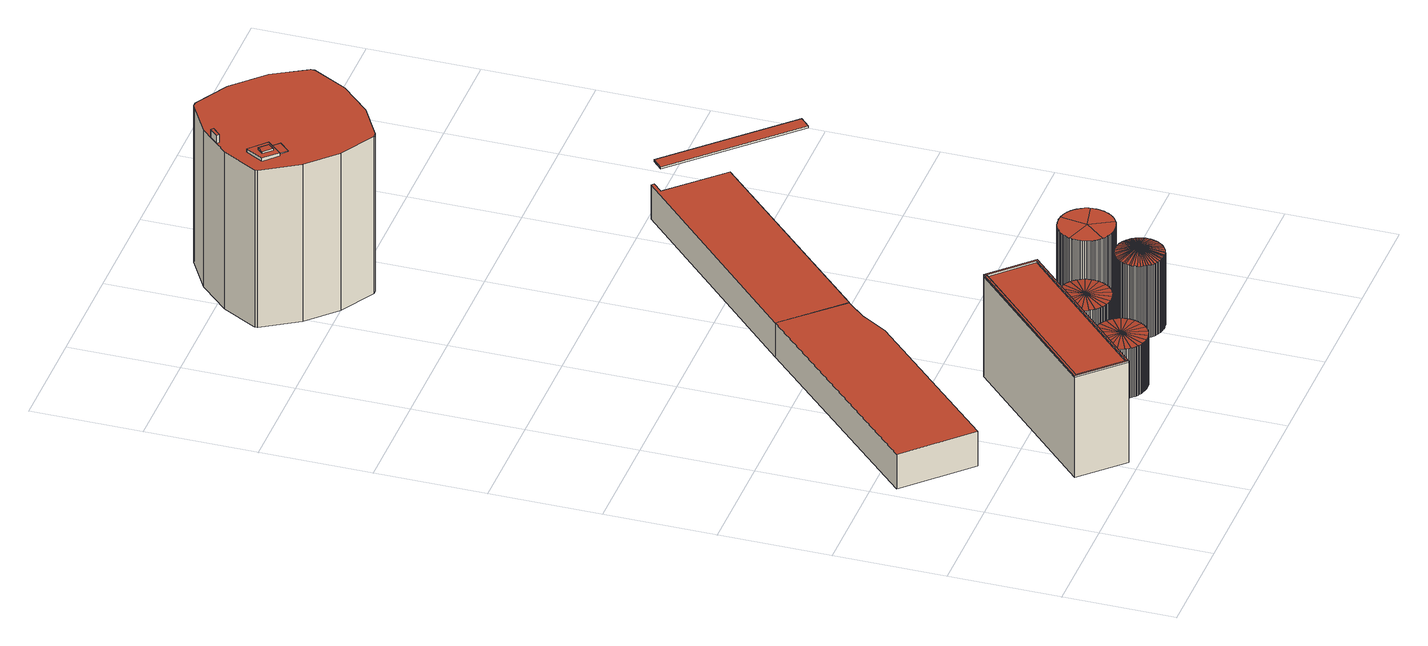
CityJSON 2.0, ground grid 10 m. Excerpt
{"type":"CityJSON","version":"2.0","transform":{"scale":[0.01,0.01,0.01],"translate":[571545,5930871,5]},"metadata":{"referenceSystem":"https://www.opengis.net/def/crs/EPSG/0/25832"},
"CityObjects":{
"building1":{"type":"Building","attributes":{"Grundfläche 2D":"84.504512","Grundhöhe NN":"5.552"},"children":["building1-1","building1-2"],"geometry":[{"type":"Solid","lod":"3","boundaries":[[[[0,1,2,3]],[[4,5,3,2]],[[5,6,0,3]],[[6,7,1,0]],[[7,4,2,1]],[[7,6,5,4]]]],"semantics":{"surfaces":[{"type":"RoofSurface"},{"type":"WallSurface"},{"type":"GroundSurface"}],"values":[[0,1,1,1,1,2]]}}]},
"building1-1":{"type":"BuildingInstallation","parents":["building1"],"geometry":[{"type":"MultiSurface","lod":"3","boundaries":[[[8,9,10,11,12,13]],[[14,15,12,11]],[[13,12,15,16]],[[9,8,0,1]],[[1,2,10,9]]],"semantics":{"surfaces":[{"type":"RoofSurface"},{"type":"WallSurface"}],"values":[0,1,1,1,1]}}]},
"building1-2":{"type":"BuildingInstallation","parents":["building1"],"geometry":[{"type":"MultiSurface","lod":"3","boundaries":[[[13,17,11,10,18,8]],[[2,3,18,10]],[[3,0,8,18]],[[16,19,17,13]],[[11,17,19,14]]],"semantics":{"surfaces":[{"type":"RoofSurface"},{"type":"WallSurface"}],"values":[0,1,1,1,1]}}]},
"building2":{"type":"Building","attributes":{"Grundfläche 2D":"16.943248","Grundhöhe NN":"5.464"},"geometry":[{"type":"Solid","lod":"3","boundaries":[[[[20,21,22,23,24,25,26,27,28,29,30]],[[31,32,33,24,23,34]],[[35,36,37,24,33,38]],[[39,40,41,24,37,42]],[[43,44,45,24,41,46]],[[47,48,49,24,45,50]],[[51,52,53,24,49,54]],[[55,56,57,58,24,53,59]],[[60,61,62,24,58,63]],[[64,65,66,24,62,67]],[[68,69,70,24,66,71]],[[72,73,74,24,70,75]],[[76,77,78,24,74,79]],[[80,81,82,24,78,83]],[[84,85,86,87,24,82,88]],[[89,90,91,92,24,87,93]],[[94,95,96,24,92,97]],[[98,99,100,24,96,101]],[[102,103,104,24,100,105]],[[106,107,108,24,104,109]],[[110,111,112,24,108,113]],[[114,115,25,24,112,116]],[[117,118,30,29]],[[119,117,29,28]],[[120,121,113,108]],[[121,122,110,113]],[[122,123,111,110]],[[123,124,112,111]],[[124,125,116,112]],[[125,126,114,116]],[[126,127,115,114]],[[127,128,25,115]],[[128,129,26,25]],[[129,130,27,26]],[[130,119,28,27]],[[118,131,20,30]],[[131,132,21,20]],[[132,133,22,21]],[[133,134,23,22]],[[134,135,34,23]],[[135,136,31,34]],[[136,137,32,31]],[[137,138,33,32]],[[138,139,38,33]],[[139,140,35,38]],[[140,141,36,35]],[[141,142,37,36]],[[142,143,42,37]],[[143,144,39,42]],[[144,145,40,39]],[[145,146,41,40]],[[146,147,46,41]],[[147,148,43,46]],[[148,149,44,43]],[[149,150,45,44]],[[150,151,50,45]],[[151,152,47,50]],[[152,153,48,47]],[[153,154,49,48]],[[154,155,54,49]],[[155,156,51,54]],[[156,157,52,51]],[[157,158,53,52]],[[158,159,59,53]],[[159,160,55,59]],[[160,161,56,55]],[[161,162,57,56]],[[162,163,58,57]],[[163,164,63,58]],[[164,165,60,63]],[[165,166,61,60]],[[166,167,62,61]],[[167,168,67,62]],[[168,169,64,67]],[[169,170,65,64]],[[170,171,66,65]],[[171,172,71,66]],[[172,173,68,71]],[[173,174,69,68]],[[174,175,70,69]],[[175,176,75,70]],[[176,177,72,75]],[[177,178,73,72]],[[178,179,74,73]],[[179,180,79,74]],[[180,181,76,79]],[[181,182,77,76]],[[182,183,78,77]],[[183,184,83,78]],[[184,185,80,83]],[[185,186,81,80]],[[186,187,82,81]],[[187,188,88,82]],[[188,189,84,88]],[[189,190,85,84]],[[190,191,86,85]],[[191,192,87,86]],[[192,193,93,87]],[[193,194,89,93]],[[194,195,90,89]],[[195,196,91,90]],[[196,197,92,91]],[[197,198,97,92]],[[198,199,94,97]],[[199,200,95,94]],[[200,201,96,95]],[[201,202,101,96]],[[202,203,98,101]],[[203,204,99,98]],[[204,205,100,99]],[[205,206,105,100]],[[206,207,102,105]],[[207,208,103,102]],[[208,209,104,103]],[[209,210,109,104]],[[210,211,106,109]],[[211,212,107,106]],[[212,120,108,107]],[[125,124,123,122,121,120,212,211,210,209,208,207,206,205,204,203,202,201,200,199,198,197,196,195,194,193,192,191,190,189,188,187,186,185,184,183,182,181,180,179,178,177,176,175,174,173,172,171,170,169,168,167,166,165,164,163,162,161,160,159,158,157,156,155,154,153,152,151,150,149,148,147,146,145,144,143,142,141,140,139,138,137,136,135,134,133,132,131,118,117,119,130,129,128,127,126]]]],"semantics":{"surfaces":[{"type":"RoofSurface"},{"type":"WallSurface"},{"type":"GroundSurface"}],"values":[[0,0,0,0,0,0,0,0,0,0,0,0,0,0,0,0,0,0,0,0,0,0,1,1,1,1,1,1,1,1,1,1,1,1,1,1,1,1,1,1,1,1,1,1,1,1,1,1,1,1,1,1,1,1,1,1,1,1,1,1,1,1,1,1,1,1,1,1,1,1,1,1,1,1,1,1,1,1,1,1,1,1,1,1,1,1,1,1,1,1,1,1,1,1,1,1,1,1,1,1,1,1,1,1,1,1,1,1,1,1,1,1,1,1,1,1,1,1,2]]}}]},
"building3":{"type":"Building","attributes":{"Grundfläche 2D":"16.943023","Grundhöhe NN":"5.467"},"geometry":[{"type":"Solid","lod":"3","boundaries":[[[[213,214,215,216,217,218,219,220,221,222,223]],[[224,225,226,217,216,227]],[[228,229,230,217,226,231]],[[232,233,234,217,230,235]],[[236,237,238,217,234,239]],[[240,241,242,217,238,243]],[[244,245,246,217,242,247]],[[248,249,250,251,217,246,252]],[[253,254,255,217,251,256]],[[257,258,259,217,255,260]],[[261,262,263,217,259,264]],[[265,266,267,217,263,268]],[[269,270,271,217,267,272]],[[273,274,275,217,271,276]],[[277,278,279,280,217,275,281]],[[282,283,284,285,217,280,286]],[[287,288,289,217,285,290]],[[291,292,293,217,289,294]],[[295,296,297,217,293,298]],[[299,300,301,217,297,302]],[[303,304,305,217,301,306]],[[307,308,218,217,305,309]],[[310,311,223,222]],[[312,310,222,221]],[[313,314,306,301]],[[314,315,303,306]],[[315,316,304,303]],[[316,317,305,304]],[[317,318,309,305]],[[318,319,307,309]],[[319,320,308,307]],[[320,321,218,308]],[[321,322,219,218]],[[322,323,220,219]],[[323,312,221,220]],[[311,324,213,223]],[[324,325,214,213]],[[325,326,215,214]],[[326,327,216,215]],[[327,328,227,216]],[[328,329,224,227]],[[329,330,225,224]],[[330,331,226,225]],[[331,332,231,226]],[[332,333,228,231]],[[333,334,229,228]],[[334,335,230,229]],[[335,336,235,230]],[[336,337,232,235]],[[337,338,233,232]],[[338,339,234,233]],[[339,340,239,234]],[[340,341,236,239]],[[341,342,237,236]],[[342,343,238,237]],[[343,344,243,238]],[[344,345,240,243]],[[345,346,241,240]],[[346,347,242,241]],[[347,348,247,242]],[[348,349,244,247]],[[349,350,245,244]],[[350,351,246,245]],[[351,352,252,246]],[[352,353,248,252]],[[353,354,249,248]],[[354,355,250,249]],[[355,356,251,250]],[[356,357,256,251]],[[357,358,253,256]],[[358,359,254,253]],[[359,360,255,254]],[[360,361,260,255]],[[361,362,257,260]],[[362,363,258,257]],[[363,364,259,258]],[[364,365,264,259]],[[365,366,261,264]],[[366,367,262,261]],[[367,368,263,262]],[[368,369,268,263]],[[369,370,265,268]],[[370,371,266,265]],[[371,372,267,266]],[[372,373,272,267]],[[373,374,269,272]],[[374,375,270,269]],[[375,376,271,270]],[[376,377,276,271]],[[377,378,273,276]],[[378,379,274,273]],[[379,380,275,274]],[[380,381,281,275]],[[381,382,277,281]],[[382,383,278,277]],[[383,384,279,278]],[[384,385,280,279]],[[385,386,286,280]],[[386,387,282,286]],[[387,388,283,282]],[[388,389,284,283]],[[389,390,285,284]],[[390,391,290,285]],[[391,392,287,290]],[[392,393,288,287]],[[393,394,289,288]],[[394,395,294,289]],[[395,396,291,294]],[[396,397,292,291]],[[397,398,293,292]],[[398,399,298,293]],[[399,400,295,298]],[[400,401,296,295]],[[401,402,297,296]],[[402,403,302,297]],[[403,404,299,302]],[[404,405,300,299]],[[405,313,301,300]],[[314,313,405,404,403,402,401,400,399,398,397,396,395,394,393,392,391,390,389,388,387,386,385,384,383,382,381,380,379,378,377,376,375,374,373,372,371,370,369,368,367,366,365,364,363,362,361,360,359,358,357,356,355,354,353,352,351,350,349,348,347,346,345,344,343,342,341,340,339,338,337,336,335,334,333,332,331,330,329,328,327,326,325,324,311,310,312,323,322,321,320,319,318,317,316,315]]]],"semantics":{"surfaces":[{"type":"RoofSurface"},{"type":"WallSurface"},{"type":"GroundSurface"}],"values":[[0,0,0,0,0,0,0,0,0,0,0,0,0,0,0,0,0,0,0,0,0,0,1,1,1,1,1,1,1,1,1,1,1,1,1,1,1,1,1,1,1,1,1,1,1,1,1,1,1,1,1,1,1,1,1,1,1,1,1,1,1,1,1,1,1,1,1,1,1,1,1,1,1,1,1,1,1,1,1,1,1,1,1,1,1,1,1,1,1,1,1,1,1,1,1,1,1,1,1,1,1,1,1,1,1,1,1,1,1,1,1,1,1,1,1,1,1,1,2]]}}]},
"building4":{"type":"Building","attributes":{"Grundfläche 2D":"312.465647","Grundhöhe NN":"5.758"},"children":["building4-1"],"geometry":[{"type":"Solid","lod":"3","boundaries":[[[[406,407,408,409,410,411]],[[412,413,414,415,416,417]],[[412,406,418,419,413]],[[414,413,419,420]],[[415,414,420,421]],[[416,415,421,422]],[[416,422,423,407,417]],[[417,407,406,412]],[[408,407,423,424]],[[409,408,424,425]],[[410,409,425,426]],[[406,411,427,418]],[[411,410,426,427]],[[426,425,424,423,422,421,420,419,418,427]]]],"semantics":{"surfaces":[{"type":"RoofSurface"},{"type":"WallSurface"},{"type":"GroundSurface"}],"values":[[0,0,1,1,1,1,1,1,1,1,1,1,1,2]]}}]},
"building4-1":{"type":"BuildingInstallation","parents":["building4"],"geometry":[{"type":"MultiSurface","lod":"3","boundaries":[[[428,429,430,431]],[[429,428,432,433]],[[430,429,433,434]],[[431,430,434,435]],[[428,431,435,432]],[[433,432,435,434]]],"semantics":{"surfaces":[{"type":"RoofSurface"},{"type":"WallSurface"},{"type":"OuterCeilingSurface"}],"values":[0,1,1,1,1,2]}}]},
"building5":{"type":"Building","attributes":{"Grundfläche 2D":"14.233334","Grundhöhe NN":"5.501"},"geometry":[{"type":"Solid","lod":"3","boundaries":[[[[436,437,438,439]],[[440,436,439,441]],[[436,440,442]],[[443,436,442,444]],[[436,443,445]],[[436,445,446]],[[436,446,447]],[[448,436,447,449]],[[436,448,450]],[[436,450,451]],[[436,451,452]],[[436,452,453]],[[436,453,454]],[[455,436,454,456]],[[436,455,457]],[[436,457,458]],[[459,436,458,460]],[[436,459,461]],[[462,436,461,463]],[[464,436,462,465]],[[466,436,464,467]],[[468,436,466,469]],[[470,436,468,471]],[[472,436,470,473]],[[474,436,472,475]],[[476,436,474,477]],[[478,436,476,479]],[[480,436,478,481]],[[482,436,480,483]],[[436,482,484]],[[485,436,484,486]],[[436,485,487]],[[436,487,488]],[[489,436,488,490]],[[436,489,491]],[[492,436,491,493]],[[494,436,492,495]],[[436,494,496]],[[497,436,496,498]],[[499,436,497,500]],[[501,436,499,502]],[[503,436,501,504]],[[505,436,503,506]],[[507,436,505,508]],[[436,507,509]],[[510,436,509,511]],[[436,510,512]],[[436,512,513]],[[436,513,514]],[[436,514,515]],[[436,515,516]],[[436,516,517]],[[436,517,518]],[[436,518,519]],[[436,519,520]],[[436,520,521]],[[436,521,522]],[[436,522,523]],[[436,523,524]],[[436,524,525]],[[436,525,526]],[[436,526,527]],[[528,436,527,529]],[[530,436,528,531]],[[437,436,530,532]],[[533,534,439,438]],[[534,535,441,439]],[[535,536,440,441]],[[536,537,442,440]],[[537,538,444,442]],[[538,539,443,444]],[[539,540,445,443]],[[541,533,438,437]],[[542,543,528,529]],[[543,544,531,528]],[[544,545,530,531]],[[545,546,532,530]],[[546,541,437,532]],[[540,547,446,445]],[[547,548,447,446]],[[548,549,449,447]],[[549,550,448,449]],[[550,551,450,448]],[[551,552,451,450]],[[552,553,452,451]],[[553,554,453,452]],[[554,555,454,453]],[[555,556,456,454]],[[556,557,455,456]],[[557,558,457,455]],[[558,559,458,457]],[[559,560,460,458]],[[560,561,459,460]],[[561,562,461,459]],[[562,563,463,461]],[[563,564,462,463]],[[564,565,465,462]],[[565,566,464,465]],[[566,567,467,464]],[[567,568,466,467]],[[568,569,469,466]],[[569,570,468,469]],[[570,571,471,468]],[[571,572,470,471]],[[572,573,473,470]],[[573,574,472,473]],[[574,575,475,472]],[[575,576,474,475]],[[576,577,477,474]],[[577,578,476,477]],[[578,579,479,476]],[[579,580,478,479]],[[580,581,481,478]],[[581,582,480,481]],[[582,583,483,480]],[[583,584,482,483]],[[584,585,484,482]],[[585,586,486,484]],[[586,587,485,486]],[[587,588,487,485]],[[588,589,488,487]],[[589,590,490,488]],[[590,591,489,490]],[[591,592,491,489]],[[592,593,493,491]],[[593,594,492,493]],[[594,595,495,492]],[[595,596,494,495]],[[596,597,496,494]],[[597,598,498,496]],[[598,599,497,498]],[[599,600,500,497]],[[600,601,499,500]],[[601,602,502,499]],[[602,603,501,502]],[[603,604,504,501]],[[604,605,503,504]],[[605,606,506,503]],[[606,607,505,506]],[[607,608,508,505]],[[608,609,507,508]],[[609,610,509,507]],[[610,611,511,509]],[[611,612,510,511]],[[612,613,512,510]],[[613,614,513,512]],[[614,615,514,513]],[[615,616,515,514]],[[616,617,516,515]],[[617,618,517,516]],[[618,619,518,517]],[[619,620,519,518]],[[620,621,520,519]],[[621,622,521,520]],[[622,623,522,521]],[[623,624,523,522]],[[624,625,524,523]],[[625,626,525,524]],[[626,627,526,525]],[[627,628,527,526]],[[628,542,529,527]],[[543,542,628,627,626,625,624,623,622,621,620,619,618,617,616,615,614,613,612,611,610,609,608,607,606,605,604,603,602,601,600,599,598,597,596,595,594,593,592,591,590,589,588,587,586,585,584,583,582,581,580,579,578,577,576,575,574,573,572,571,570,569,568,567,566,565,564,563,562,561,560,559,558,557,556,555,554,553,552,551,550,549,548,547,540,539,538,537,536,535,534,533,541,546,545,544]]]],"semantics":{"surfaces":[{"type":"RoofSurface"},{"type":"WallSurface"},{"type":"GroundSurface"}],"values":[[0,0,0,0,0,0,0,0,0,0,0,0,0,0,0,0,0,0,0,0,0,0,0,0,0,0,0,0,0,0,0,0,0,0,0,0,0,0,0,0,0,0,0,0,0,0,0,0,0,0,0,0,0,0,0,0,0,0,0,0,0,0,0,0,0,1,1,1,1,1,1,1,1,1,1,1,1,1,1,1,1,1,1,1,1,1,1,1,1,1,1,1,1,1,1,1,1,1,1,1,1,1,1,1,1,1,1,1,1,1,1,1,1,1,1,1,1,1,1,1,1,1,1,1,1,1,1,1,1,1,1,1,1,1,1,1,1,1,1,1,1,1,1,1,1,1,1,1,1,1,1,1,1,1,1,1,1,1,1,1,1,2]]}}]},
"building6":{"type":"Building","attributes":{"Grundfläche 2D":"18.930239","Grundhöhe NN":"5.419"},"geometry":[{"type":"Solid","lod":"3","boundaries":[[[[629,630,631,632,633,634,635,636,637,638,639,640,641,642,643,644,645,646,647,648,649,650,651,652]],[[653,654,655,656,657,658,659,660,661,662,663,664,665,666,667,668,669,670,647,646,671]],[[672,673,674,675,676,677,678,679,680,681,682,683,684,685,686,687,647,670,688]],[[689,690,691,692,693,694,695,696,697,698,699,700,701,702,703,704,705,706,707,647,687,708]],[[709,710,711,712,713,714,715,716,717,718,719,720,721,722,723,724,648,647,707,725]],[[726,727,652,651]],[[727,728,629,652]],[[728,729,630,629]],[[729,730,631,630]],[[730,731,632,631]],[[731,732,633,632]],[[732,733,634,633]],[[734,726,651,650]],[[735,736,722,721]],[[736,737,723,722]],[[737,738,724,723]],[[738,739,648,724]],[[739,740,649,648]],[[740,734,650,649]],[[733,741,635,634]],[[741,742,636,635]],[[742,743,637,636]],[[743,744,638,637]],[[744,745,639,638]],[[745,746,640,639]],[[746,747,641,640]],[[747,748,642,641]],[[748,749,643,642]],[[749,750,644,643]],[[750,751,645,644]],[[751,752,646,645]],[[752,753,671,646]],[[753,754,653,671]],[[754,755,654,653]],[[755,756,655,654]],[[756,757,656,655]],[[757,758,657,656]],[[758,759,658,657]],[[759,760,659,658]],[[760,761,660,659]],[[761,762,661,660]],[[762,763,662,661]],[[763,764,663,662]],[[764,765,664,663]],[[765,766,665,664]],[[766,767,666,665]],[[767,768,667,666]],[[768,769,668,667]],[[769,770,669,668]],[[770,771,670,669]],[[771,772,688,670]],[[772,773,672,688]],[[773,774,673,672]],[[774,775,674,673]],[[775,776,675,674]],[[776,777,676,675]],[[777,778,677,676]],[[778,779,678,677]],[[779,780,679,678]],[[780,781,680,679]],[[781,782,681,680]],[[782,783,682,681]],[[783,784,683,682]],[[784,785,684,683]],[[785,786,685,684]],[[786,787,686,685]],[[787,788,687,686]],[[788,789,708,687]],[[789,790,689,708]],[[790,791,690,689]],[[791,792,691,690]],[[792,793,692,691]],[[793,794,693,692]],[[794,795,694,693]],[[795,796,695,694]],[[796,797,696,695]],[[797,798,697,696]],[[798,799,698,697]],[[799,800,699,698]],[[800,801,700,699]],[[801,802,701,700]],[[802,803,702,701]],[[803,804,703,702]],[[804,805,704,703]],[[805,806,705,704]],[[806,807,706,705]],[[807,808,707,706]],[[808,809,725,707]],[[809,810,709,725]],[[810,811,710,709]],[[811,812,711,710]],[[812,813,712,711]],[[813,814,713,712]],[[814,815,714,713]],[[815,816,715,714]],[[816,817,716,715]],[[817,818,717,716]],[[818,819,718,717]],[[819,820,719,718]],[[820,821,720,719]],[[821,735,721,720]],[[821,820,819,818,817,816,815,814,813,812,811,810,809,808,807,806,805,804,803,802,801,800,799,798,797,796,795,794,793,792,791,790,789,788,787,786,785,784,783,782,781,780,779,778,777,776,775,774,773,772,771,770,769,768,767,766,765,764,763,762,761,760,759,758,757,756,755,754,753,752,751,750,749,748,747,746,745,744,743,742,741,733,732,731,730,729,728,727,726,734,740,739,738,737,736,735]]]],"semantics":{"surfaces":[{"type":"RoofSurface"},{"type":"WallSurface"},{"type":"GroundSurface"}],"values":[[0,0,0,0,0,1,1,1,1,1,1,1,1,1,1,1,1,1,1,1,1,1,1,1,1,1,1,1,1,1,1,1,1,1,1,1,1,1,1,1,1,1,1,1,1,1,1,1,1,1,1,1,1,1,1,1,1,1,1,1,1,1,1,1,1,1,1,1,1,1,1,1,1,1,1,1,1,1,1,1,1,1,1,1,1,1,1,1,1,1,1,1,1,1,1,1,1,1,1,1,1,2]]}}]},
"building7":{"type":"Building","attributes":{"Grundfläche 2D":"156.054303","Grundhöhe NN":"5.711"},"children":["building7-1","building7-2","building7-3","building7-4"],"geometry":[{"type":"Solid","lod":"3","boundaries":[[[[822,823,824,825,826,827,828,829,830,831,832,833,834,835,836,837,838,839,840,841]],[[823,822,842,843]],[[824,823,843,844]],[[825,824,844,845]],[[826,825,845,846]],[[827,826,846,847]],[[828,827,847,848]],[[829,828,848,849]],[[830,829,849,850]],[[831,830,850,851]],[[852,835,834,833,832,831,851,853]],[[854,837,836,835,852,855]],[[838,837,854,856]],[[839,838,856,857]],[[840,839,857,858]],[[841,840,858,859]],[[822,841,859,842]],[[850,849,848,847,846,845,844,843,842,859,858,857,856,854,855,852,853,851]]]],"semantics":{"surfaces":[{"type":"RoofSurface"},{"type":"WallSurface"},{"type":"GroundSurface"}],"values":[[0,1,1,1,1,1,1,1,1,1,1,1,1,1,1,1,1,2]]}}]},
"building7-1":{"type":"BuildingInstallation","parents":["building7"],"geometry":[{"type":"MultiSurface","lod":"3","boundaries":[[[860,861,862,863]],[[861,860,864,865]],[[862,861,865,866]],[[866,867,863,862]],[[867,864,860,863]]],"semantics":{"surfaces":[{"type":"RoofSurface"},{"type":"WallSurface"}],"values":[0,1,1,1,1]}}]},
"building7-2":{"type":"BuildingInstallation","parents":["building7"],"geometry":[{"type":"MultiSurface","lod":"3","boundaries":[[[868,869,870,871,872,873],[874,875,876,877]],[[878,879,880,873,872,871]],[[880,881,868,873]],[[881,882,883,870,869,868]],[[883,878,871,870]]],"semantics":{"surfaces":[{"type":"RoofSurface"},{"type":"WallSurface"}],"values":[0,1,1,1,1]}}]},
"building7-3":{"type":"BuildingInstallation","parents":["building7"],"geometry":[{"type":"MultiSurface","lod":"3","boundaries":[[[884,885,886,887]],[[833,834,887,886]],[[834,888,884,887]],[[885,884,888,889]],[[889,833,886,885]]],"semantics":{"surfaces":[{"type":"RoofSurface"},{"type":"WallSurface"}],"values":[0,1,1,1,1]}}]},
"building7-4":{"type":"BuildingInstallation","parents":["building7"],"geometry":[{"type":"MultiSurface","lod":"3","boundaries":[[[890,891,892,893]],[[890,893,875,874]],[[891,890,874,877]],[[893,892,876,875]],[[892,891,877,876]]],"semantics":{"surfaces":[{"type":"RoofSurface"},{"type":"WallSurface"}],"values":[0,1,1,1,1]}}]}
},
"vertices":[
[1061,83,1052],[2269,1270,1052],[1916,1623,1052],[711,440,1052],[1916,1623,55],[711,440,55],[1061,83,55],[2269,1270,55],
[1061,83,1070],[2269,1270,1070],[1916,1623,1070],[1915,1597,1070],[2244,1269,1070],[1061,107,1070],[1915,1597,1052],[2244,1269,1052],[1061,107,1052],
[734,438,1070],[711,440,1070],[734,438,1052],
[2082,725,535],[2070,719,535],[2058,712,535],[2046,704,535],[2183,512,552],[2158,747,535],[2144,745,535],[2131,743,535],[2118,739,535],[2106,735,535],[2094,731,535],[2024,685,535],[2013,674,535],[2003,662,535],[2035,695,535],[1984,636,535],[1977,621,535],[1970,606,535],[1993,649,535],[1959,575,535],[1955,558,535],[1953,542,535],[1964,591,535],[1952,508,535],[1953,492,535],[1955,476,535],[1952,525,535],[1963,445,535],[1968,430,535],[1974,416,535],[1959,460,535],[1989,390,535],[1997,379,535],[2006,367,535],[1981,403,535],[2024,348,535],[2033,339,535],[2043,332,535],[2054,324,535],[2015,357,535],[2078,310,535],[2091,304,535],[2104,298,535],[2066,317,535],[2133,290,535],[2149,287,535],[2165,285,535],[2119,294,535],[2197,285,535],[2213,286,535],[2230,289,535],[2181,284,535],[2262,298,535],[2278,304,535],[2293,311,535],[2246,293,535],[2321,329,535],[2333,339,535],[2345,350,535],[2307,320,535],[2367,373,535],[2376,385,535],[2384,398,535],[2356,361,535],[2397,424,535],[2402,437,535],[2406,450,535],[2410,462,535],[2391,411,535],[2414,487,535],[2416,500,535],[2416,514,535],[2416,528,535],[2412,475,535],[2413,557,535],[2410,571,535],[2406,586,535],[2415,542,535],[2394,616,535],[2387,630,535],[2378,644,535],[2400,601,535],[2358,670,535],[2347,682,535],[2334,693,535],[2369,657,535],[2307,713,535],[2293,722,535],[2278,729,535],[2321,704,535],[2248,740,535],[2232,744,535],[2217,746,535],[2263,735,535],[2187,749,535],[2172,749,535],[2202,748,535],[2106,735,46],[2094,731,46],[2118,739,46],[2278,729,46],[2263,735,46],[2248,740,46],[2232,744,46],[2217,746,46],[2202,748,46],[2187,749,46],[2172,749,46],[2158,747,46],[2144,745,46],[2131,743,46],[2082,725,46],[2070,719,46],[2058,712,46],[2046,704,46],[2035,695,46],[2024,685,46],[2013,674,46],[2003,662,46],[1993,649,46],[1984,636,46],[1977,621,46],[1970,606,46],[1964,591,46],[1959,575,46],[1955,558,46],[1953,542,46],[1952,525,46],[1952,508,46],[1953,492,46],[1955,476,46],[1959,460,46],[1963,445,46],[1968,430,46],[1974,416,46],[1981,403,46],[1989,390,46],[1997,379,46],[2006,367,46],[2015,357,46],[2024,348,46],[2033,339,46],[2043,332,46],[2054,324,46],[2066,317,46],[2078,310,46],[2091,304,46],[2104,298,46],[2119,294,46],[2133,290,46],[2149,287,46],[2165,285,46],[2181,284,46],[2197,285,46],[2213,286,46],[2230,289,46],[2246,293,46],[2262,298,46],[2278,304,46],[2293,311,46],[2307,320,46],[2321,329,46],[2333,339,46],[2345,350,46],[2356,361,46],[2367,373,46],[2376,385,46],[2384,398,46],[2391,411,46],[2397,424,46],[2402,437,46],[2406,450,46],[2410,462,46],[2412,475,46],[2414,487,46],[2416,500,46],[2416,514,46],[2416,528,46],[2415,542,46],[2413,557,46],[2410,571,46],[2406,586,46],[2400,601,46],[2394,616,46],[2387,630,46],[2378,644,46],[2369,657,46],[2358,670,46],[2347,682,46],[2334,693,46],[2321,704,46],[2307,713,46],[2293,722,46],
[2545,1188,535],[2533,1182,535],[2521,1175,535],[2509,1166,535],[2646,975,552],[2621,1210,535],[2607,1208,535],[2594,1205,535],[2581,1202,535],[2569,1198,535],[2557,1193,535],[2486,1147,535],[2476,1136,535],[2466,1125,535],[2498,1157,535],[2447,1098,535],[2440,1084,535],[2433,1069,535],[2456,1112,535],[2422,1037,535],[2418,1021,535],[2416,1004,535],[2427,1053,535],[2415,971,535],[2416,955,535],[2418,938,535],[2415,988,535],[2426,908,535],[2431,893,535],[2437,879,535],[2421,923,535],[2452,853,535],[2460,841,535],[2469,830,535],[2444,866,535],[2487,811,535],[2496,802,535],[2506,794,535],[2517,787,535],[2478,820,535],[2541,773,535],[2554,766,535],[2567,761,535],[2529,779,535],[2596,753,535],[2612,750,535],[2627,748,535],[2581,756,535],[2660,747,535],[2676,749,535],[2693,751,535],[2644,747,535],[2725,760,535],[2741,767,535],[2756,774,535],[2709,755,535],[2784,791,535],[2796,801,535],[2808,812,535],[2770,782,535],[2830,836,535],[2839,848,535],[2847,861,535],[2819,824,535],[2860,886,535],[2865,899,535],[2869,912,535],[2873,925,535],[2854,874,535],[2877,950,535],[2879,963,535],[2879,977,535],[2879,991,535],[2875,937,535],[2876,1019,535],[2873,1034,535],[2869,1049,535],[2878,1005,535],[2857,1078,535],[2850,1092,535],[2841,1107,535],[2863,1064,535],[2821,1133,535],[2810,1145,535],[2797,1156,535],[2832,1120,535],[2770,1176,535],[2756,1184,535],[2741,1192,535],[2784,1167,535],[2711,1203,535],[2695,1207,535],[2680,1209,535],[2726,1198,535],[2650,1212,535],[2635,1211,535],[2665,1211,535],[2569,1198,47],[2557,1193,47],[2581,1202,47],[2741,1192,47],[2726,1198,47],[2711,1203,47],[2695,1207,47],[2680,1209,47],[2665,1211,47],[2650,1212,47],[2635,1211,47],[2621,1210,47],[2607,1208,47],[2594,1205,47],[2545,1188,47],[2533,1182,47],[2521,1175,47],[2509,1166,47],[2498,1157,47],[2486,1147,47],[2476,1136,47],[2466,1125,47],[2456,1112,47],[2447,1098,47],[2440,1084,47],[2433,1069,47],[2427,1053,47],[2422,1037,47],[2418,1021,47],[2416,1004,47],[2415,988,47],[2415,971,47],[2416,955,47],[2418,938,47],[2421,923,47],[2426,908,47],[2431,893,47],[2437,879,47],[2444,866,47],[2452,853,47],[2460,841,47],[2469,830,47],[2478,820,47],[2487,811,47],[2496,802,47],[2506,794,47],[2517,787,47],[2529,779,47],[2541,773,47],[2554,766,47],[2567,761,47],[2581,756,47],[2596,753,47],[2612,750,47],[2627,748,47],[2644,747,47],[2660,747,47],[2676,749,47],[2693,751,47],[2709,755,47],[2725,760,47],[2741,767,47],[2756,774,47],[2770,782,47],[2784,791,47],[2796,801,47],[2808,812,47],[2819,824,47],[2830,836,47],[2839,848,47],[2847,861,47],[2854,874,47],[2860,886,47],[2865,899,47],[2869,912,47],[2873,925,47],[2875,937,47],[2877,950,47],[2879,963,47],[2879,977,47],[2879,991,47],[2878,1005,47],[2876,1019,47],[2873,1034,47],[2869,1049,47],[2863,1064,47],[2857,1078,47],[2850,1092,47],[2841,1107,47],[2832,1120,47],[2821,1133,47],[2810,1145,47],[2797,1156,47],[2784,1167,47],[2770,1176,47],[2756,1184,47],
[2106,2858,413],[1629,3346,413],[67,1785,421],[601,1249,421],[1806,2449,413],[1954,2688,413],[2106,2858,417],[3655,4395,417],[3206,4854,417],[3291,4937,417],[3271,4957,417],[1629,3346,417],[2106,2858,76],[3655,4395,76],[3206,4854,76],[3291,4937,76],[3271,4957,76],[1629,3346,76],[67,1785,76],[601,1249,76],[1806,2449,76],[1954,2688,76],
[4247,3962,659],[3291,4937,659],[3206,4854,659],[4162,3879,659],[4247,3962,639],[3291,4937,639],[3206,4854,639],[4162,3879,639],
[3068,645,825],[3078,847,768],[3067,848,768],[3055,848,768],[3031,846,768],[3043,847,768],[3018,843,768],[2992,836,768],[3005,840,768],[2980,831,768],[2967,825,768],[2954,819,768],[2930,802,768],[2942,811,768],[2919,792,768],[2908,782,768],[2898,770,768],[2888,758,768],[2880,745,768],[2866,718,768],[2872,732,768],[2860,704,768],[2856,689,768],[2851,660,768],[2853,675,768],[2849,646,768],[2850,617,768],[2849,631,768],[2854,591,768],[2851,604,768],[2861,566,768],[2857,578,768],[2870,543,768],[2865,554,768],[2881,522,768],[2875,533,768],[2895,503,768],[2888,512,768],[2912,483,768],[2904,493,768],[2933,465,768],[2922,474,768],[2957,450,768],[2944,457,768],[2983,437,768],[2970,443,768],[3012,428,768],[2997,432,768],[3027,425,768],[3057,422,768],[3042,423,768],[3073,422,768],[3088,424,768],[3118,429,768],[3103,426,768],[3132,434,768],[3159,445,768],[3146,439,768],[3183,460,768],[3171,452,768],[3194,468,768],[3214,486,768],[3205,477,768],[3231,505,768],[3223,495,768],[3244,524,768],[3238,515,768],[3255,545,768],[3250,535,768],[3264,569,768],[3260,557,768],[3271,595,768],[3268,581,768],[3273,608,768],[3275,636,768],[3274,622,768],[3274,651,768],[3273,666,768],[3270,680,768],[3266,695,768],[3261,709,768],[3256,724,768],[3249,737,768],[3241,750,768],[3232,763,768],[3222,775,768],[3212,786,768],[3201,796,768],[3190,805,768],[3178,814,768],[3165,821,768],[3153,828,768],[3128,838,768],[3140,833,768],[3103,844,768],[3115,841,768],[3090,846,768],[3067,848,50],[3055,848,50],[3043,847,50],[3031,846,50],[3018,843,50],[3005,840,50],[2992,836,50],[2980,831,50],[3078,847,50],[3140,833,50],[3128,838,50],[3115,841,50],[3103,844,50],[3090,846,50],[2967,825,50],[2954,819,50],[2942,811,50],[2930,802,50],[2919,792,50],[2908,782,50],[2898,770,50],[2888,758,50],[2880,745,50],[2872,732,50],[2866,718,50],[2860,704,50],[2856,689,50],[2853,675,50],[2851,660,50],[2849,646,50],[2849,631,50],[2850,617,50],[2851,604,50],[2854,591,50],[2857,578,50],[2861,566,50],[2865,554,50],[2870,543,50],[2875,533,50],[2881,522,50],[2888,512,50],[2895,503,50],[2904,493,50],[2912,483,50],[2922,474,50],[2933,465,50],[2944,457,50],[2957,450,50],[2970,443,50],[2983,437,50],[2997,432,50],[3012,428,50],[3027,425,50],[3042,423,50],[3057,422,50],[3073,422,50],[3088,424,50],[3103,426,50],[3118,429,50],[3132,434,50],[3146,439,50],[3159,445,50],[3171,452,50],[3183,460,50],[3194,468,50],[3205,477,50],[3214,486,50],[3223,495,50],[3231,505,50],[3238,515,50],[3244,524,50],[3250,535,50],[3255,545,50],[3260,557,50],[3264,569,50],[3268,581,50],[3271,595,50],[3273,608,50],[3274,622,50],[3275,636,50],[3274,651,50],[3273,666,50],[3270,680,50],[3266,695,50],[3261,709,50],[3256,724,50],[3249,737,50],[3241,750,50],[3232,763,50],[3222,775,50],[3212,786,50],[3201,796,50],[3190,805,50],[3178,814,50],[3165,821,50],[3153,828,50],
[3317,1433,748],[3303,1431,748],[3288,1428,748],[3274,1425,748],[3259,1420,748],[3244,1414,748],[3230,1407,748],[3215,1398,748],[3201,1389,748],[3188,1379,748],[3175,1367,748],[3163,1355,748],[3151,1341,748],[3141,1327,748],[3132,1312,748],[3123,1296,748],[3116,1280,748],[3110,1264,748],[3343,1182,752],[3386,1431,748],[3372,1433,748],[3358,1434,748],[3344,1435,748],[3331,1434,748],[3102,1230,748],[3100,1213,748],[3099,1196,748],[3099,1180,748],[3100,1164,748],[3102,1148,748],[3105,1133,748],[3109,1118,748],[3114,1104,748],[3119,1091,748],[3125,1079,748],[3131,1067,748],[3139,1055,748],[3146,1044,748],[3155,1032,748],[3165,1021,748],[3176,1011,748],[3187,1000,748],[3106,1247,748],[3213,982,748],[3228,973,748],[3243,966,748],[3258,959,748],[3275,954,748],[3292,949,748],[3309,946,748],[3326,944,748],[3344,944,748],[3362,944,748],[3379,946,748],[3397,949,748],[3414,954,748],[3430,959,748],[3446,966,748],[3461,973,748],[3200,991,748],[3488,991,748],[3501,1000,748],[3513,1011,748],[3523,1021,748],[3533,1032,748],[3542,1043,748],[3550,1055,748],[3557,1067,748],[3563,1078,748],[3569,1091,748],[3575,1104,748],[3579,1118,748],[3583,1133,748],[3586,1148,748],[3588,1164,748],[3590,1180,748],[3590,1196,748],[3589,1213,748],[3586,1230,748],[3475,982,748],[3578,1264,748],[3572,1280,748],[3565,1296,748],[3557,1312,748],[3547,1327,748],[3537,1341,748],[3526,1355,748],[3514,1367,748],[3501,1379,748],[3487,1389,748],[3473,1398,748],[3459,1407,748],[3444,1414,748],[3430,1420,748],[3415,1425,748],[3400,1428,748],[3583,1247,748],[3344,1435,42],[3331,1434,42],[3317,1433,42],[3303,1431,42],[3288,1428,42],[3274,1425,42],[3259,1420,42],[3244,1414,42],[3358,1434,42],[3444,1414,42],[3430,1420,42],[3415,1425,42],[3400,1428,42],[3386,1431,42],[3372,1433,42],[3230,1407,42],[3215,1398,42],[3201,1389,42],[3188,1379,42],[3175,1367,42],[3163,1355,42],[3151,1341,42],[3141,1327,42],[3132,1312,42],[3123,1296,42],[3116,1280,42],[3110,1264,42],[3106,1247,42],[3102,1230,42],[3100,1213,42],[3099,1196,42],[3099,1180,42],[3100,1164,42],[3102,1148,42],[3105,1133,42],[3109,1118,42],[3114,1104,42],[3119,1091,42],[3125,1079,42],[3131,1067,42],[3139,1055,42],[3146,1044,42],[3155,1032,42],[3165,1021,42],[3176,1011,42],[3187,1000,42],[3200,991,42],[3213,982,42],[3228,973,42],[3243,966,42],[3258,959,42],[3275,954,42],[3292,949,42],[3309,946,42],[3326,944,42],[3344,944,42],[3362,944,42],[3379,946,42],[3397,949,42],[3414,954,42],[3430,959,42],[3446,966,42],[3461,973,42],[3475,982,42],[3488,991,42],[3501,1000,42],[3513,1011,42],[3523,1021,42],[3533,1032,42],[3542,1043,42],[3550,1055,42],[3557,1067,42],[3563,1078,42],[3569,1091,42],[3575,1104,42],[3579,1118,42],[3583,1133,42],[3586,1148,42],[3588,1164,42],[3590,1180,42],[3590,1196,42],[3589,1213,42],[3586,1230,42],[3583,1247,42],[3578,1264,42],[3572,1280,42],[3565,1296,42],[3557,1312,42],[3547,1327,42],[3537,1341,42],[3526,1355,42],[3514,1367,42],[3501,1379,42],[3487,1389,42],[3473,1398,42],[3459,1407,42],
[1551,6805,1635],[1871,6992,1635],[2130,7256,1635],[2305,7577,1635],[2305,7610,1635],[2130,7921,1635],[1853,8192,1635],[1534,8368,1635],[1499,8367,1635],[1175,8177,1635],[1155,8156,1635],[1088,8087,1635],[1016,8013,1635],[916,7910,1635],[742,7601,1635],[738,7593,1635],[739,7564,1635],[935,7237,1635],[1187,6987,1635],[1517,6804,1635],[1551,6805,71],[1871,6992,71],[2130,7256,71],[2305,7577,71],[2305,7610,71],[2130,7921,71],[1853,8192,71],[1534,8368,71],[1499,8367,71],[1175,8177,71],[916,7910,71],[1155,8156,71],[738,7593,71],[742,7601,71],[739,7564,71],[935,7237,71],[1187,6987,71],[1517,6804,71],
[1110,7567,1642],[1021,7472,1642],[1084,7412,1642],[1174,7508,1642],[1110,7567,1635],[1021,7472,1635],[1084,7412,1635],[1174,7508,1635],
[1121,7595,1668],[1101,7614,1668],[970,7738,1668],[878,7577,1668],[973,7481,1668],[996,7458,1668],[989,7642,1668],[1062,7573,1668],[1014,7521,1668],[940,7590,1668],[878,7577,1635],[973,7481,1635],[996,7458,1635],[1121,7595,1635],[1101,7614,1635],[970,7738,1635],
[1035,7995,1715],[1107,8069,1715],[1088,8087,1715],[1016,8013,1715],[1035,7995,1635],[1107,8069,1635],
[989,7642,1686],[940,7590,1686],[1014,7521,1686],[1062,7573,1686]
]}
